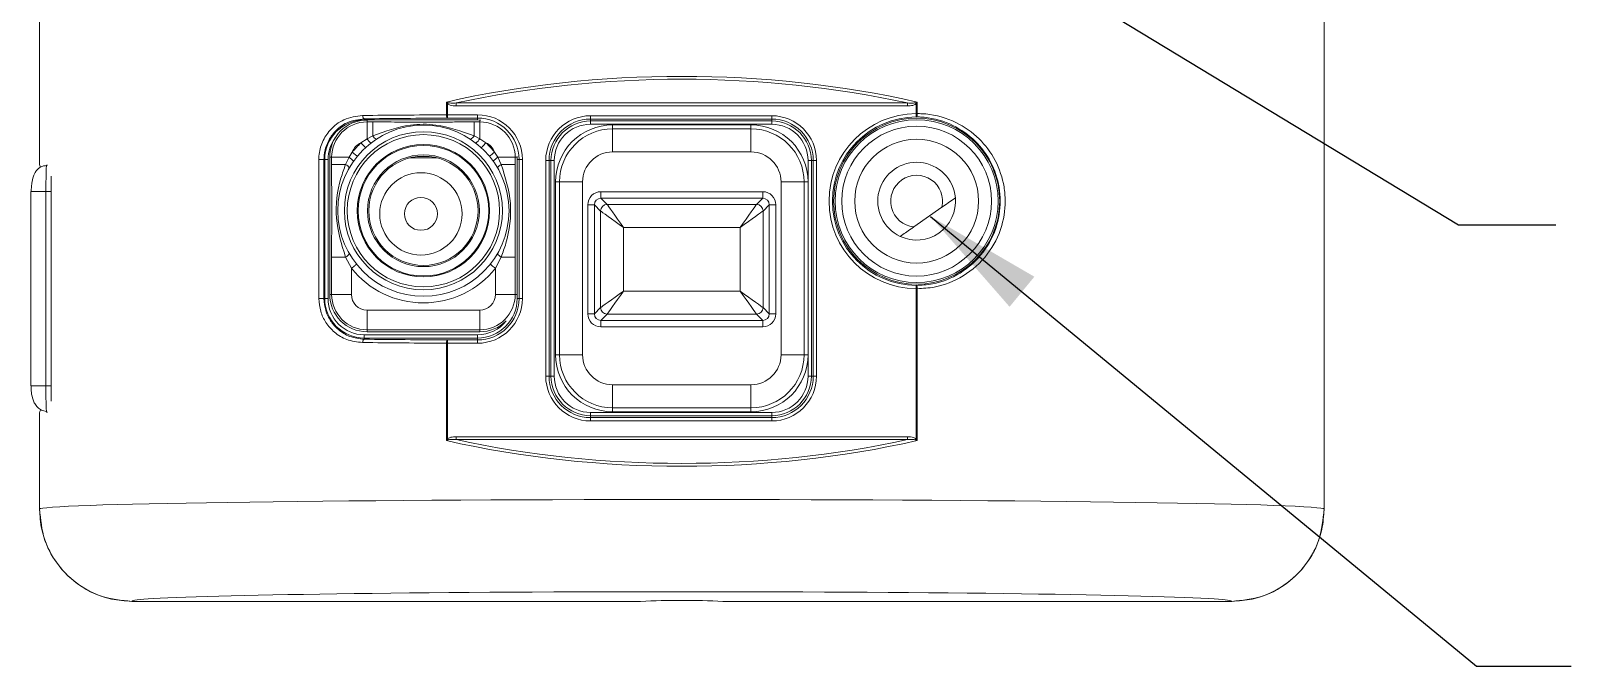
# Model space of a CAD drawing. Header units: inches. Extents: x 2.3 to 15.7, y 0.2 to 14.5.
# Drawn here: x 2.444 to 4.783, y 3.502 to 4.467 of the extents above; entities that cross this region are included whole.
import ezdxf

# ---------------------------------------------------------------- set-up
doc = ezdxf.new("R2010")
doc.units = ezdxf.units.IN
doc.header["$MEASUREMENT"] = 0
doc.layers.add('Dim', color=1, linetype='Continuous')
doc.layers.add('Object', color=4, linetype='Continuous')
doc.styles.get("Standard").update_dxf_attribs({"font": 'romans.shx'})
doc.dimstyles.get("Standard").update_dxf_attribs({"dimtxt": 0.125, "dimasz": 0.18, "dimexe": 0.06, "dimexo": 0.0625, "dimgap": 0.09, "dimtad": 0, "dimtih": 1, "dimtoh": 1, "dimdec": 4, "dimlfac": 2, "dimzin": 0, "dimdsep": 46, "dimlunit": 5, "dimtxsty": 'Standard', "dimcen": 0.09, "dimadec": 0, "dimazin": 0, "dimtfac": 1, "dimtdec": 4, "dimtofl": 0, "dimtmove": 0, "dimatfit": 1, "dimfxl": 0, "dimfrac": 2, "dimtolj": 1, "dimtzin": 0, "dimarcsym": 0})

msp = doc.modelspace()

# ---------------------------------------------------------------- linework, layer by layer
at = {"layer": 'Object', "color": 4, "linetype": 'Continuous', "lineweight": 15}
for p, q in [((2.457603, 5.470859), (2.457603, 4.265309)), ((2.457603, 5.470859), (2.457603, 4.264522)), ((4.407603, 3.740885), (4.407603, 5.470859)), ((3.075251, 4.339858), (3.075251, 4.35925)), ((3.077084, 4.356289), (3.077084, 4.339858)), ((3.090048, 4.357807), (3.775158, 4.357807)), ((3.090048, 4.357807), (3.090048, 4.353477)), ((3.775158, 4.353477), (3.090048, 4.353477)), ((3.775158, 4.357807), (3.775158, 4.353477)), ((3.788122, 4.34165), (3.788122, 4.356289)), ((3.789954, 4.35925), (3.789954, 4.34165)), ((2.950603, 4.333799), (2.950603, 4.331949)), ((2.950603, 4.331949), (3.122603, 4.331949)), ((2.950603, 4.331949), (2.950603, 4.331656)), ((2.95472, 4.328974), (2.95472, 4.331798)), ((2.95472, 4.303398), (2.95472, 4.328974)), ((2.95472, 4.328974), (2.96352, 4.328974)), ((2.96352, 4.308105), (2.96352, 4.328974)), ((3.077084, 4.339858), (3.075251, 4.339858)), ((3.077084, 4.339858), (3.122603, 4.339858)), ((3.077084, 4.339858), (3.077084, 4.334859)), ((3.122603, 4.334859), (3.077084, 4.334859)), ((3.117185, 4.308105), (3.117185, 4.328974)), ((3.117185, 4.328974), (3.125985, 4.328974)), ((3.122603, 4.339858), (3.122603, 4.334859)), ((3.122603, 4.334859), (3.122603, 4.331949)), ((3.122603, 4.331949), (3.127353, 4.331761)), ((3.122603, 4.331798), (3.122603, 4.331949)), ((3.125985, 4.328974), (3.125985, 4.33179)), ((3.125985, 4.328974), (3.125985, 4.303398)), ((3.294063, 4.338358), (3.569142, 4.338358)), ((3.294063, 4.338358), (3.294063, 4.333359)), ((3.569142, 4.333359), (3.294063, 4.333359)), ((3.294063, 4.330449), (3.294063, 4.333359)), ((3.294063, 4.330449), (3.569142, 4.330449)), ((3.294063, 4.330449), (3.294063, 4.32545)), ((3.569142, 4.333359), (3.569142, 4.338358)), ((3.569142, 4.330449), (3.569142, 4.333359)), ((3.569142, 4.32545), (3.569142, 4.330449)), ((3.789954, 4.34165), (3.788122, 4.34165)), ((2.945561, 4.29714), (2.95472, 4.303398)), ((2.95472, 4.303398), (2.96352, 4.308105)), ((3.117185, 4.308105), (3.125985, 4.303398)), ((3.125985, 4.303398), (3.135145, 4.29714)), ((3.569142, 4.32545), (3.294063, 4.32545)), ((3.327603, 4.318464), (3.327603, 4.324497)), ((3.537603, 4.324497), (3.327603, 4.324497)), ((3.327603, 4.283469), (3.327603, 4.318464)), ((3.327603, 4.318464), (3.537603, 4.318464)), ((3.537603, 4.318464), (3.537603, 4.324497)), ((3.537603, 4.283469), (3.537603, 4.318464)), ((2.927441, 4.275246), (2.932364, 4.283212)), ((3.148341, 4.283212), (3.153265, 4.275246)), ((3.537603, 4.283469), (3.327603, 4.283469)), ((2.468058, 4.263363), (2.469585, 4.263363)), ((2.881568, 4.060864), (2.881568, 4.271864)), ((2.889393, 4.271864), (2.881568, 4.271864)), ((2.889393, 4.271864), (2.890517, 4.271864)), ((2.889393, 4.271864), (2.889393, 4.060864)), ((2.890517, 4.060864), (2.890517, 4.271864)), ((2.890517, 4.271864), (2.895516, 4.271864)), ((2.895516, 4.271864), (2.895516, 4.060864)), ((2.898103, 4.275246), (2.898103, 4.066981)), ((2.900992, 4.275246), (2.898103, 4.275246)), ((2.927441, 4.275246), (2.900992, 4.275246)), ((2.900992, 4.264393), (2.900992, 4.275246)), ((2.9222, 4.264393), (2.900992, 4.264393)), ((2.9222, 4.264393), (2.927441, 4.275246)), ((3.061541, 4.274364), (3.019165, 4.274364)), ((3.031504, 4.276641), (3.049201, 4.276641)), ((3.153265, 4.275246), (3.158505, 4.264393)), ((3.179714, 4.275246), (3.153265, 4.275246)), ((3.179714, 4.264393), (3.158505, 4.264393)), ((3.179714, 4.275246), (3.179714, 4.264393)), ((3.179714, 4.275246), (3.182529, 4.275246)), ((3.1825, 4.276614), (3.182688, 4.271864)), ((3.182537, 4.271864), (3.182688, 4.271864)), ((3.185598, 4.271864), (3.182688, 4.271864)), ((3.182688, 4.271864), (3.182688, 4.060864)), ((3.190597, 4.271864), (3.185598, 4.271864)), ((3.185598, 4.060864), (3.185598, 4.271864)), ((3.190597, 4.271864), (3.190597, 4.060864)), ((3.226069, 3.942864), (3.226069, 4.270363)), ((3.226069, 4.270363), (3.231068, 4.270363)), ((3.231068, 4.270363), (3.231068, 3.942864)), ((3.233978, 4.270363), (3.231068, 4.270363)), ((3.233978, 3.942864), (3.233978, 4.270363)), ((3.233978, 4.270363), (3.238977, 4.270363)), ((3.238977, 4.270363), (3.238977, 3.942864)), ((3.624229, 4.270363), (3.629228, 4.270363)), ((3.624229, 4.238968), (3.624229, 4.270363)), ((3.629228, 4.270363), (3.629228, 3.942864)), ((3.629228, 4.270363), (3.632137, 4.270363)), ((3.632137, 4.270363), (3.637136, 4.270363)), ((3.632137, 3.942864), (3.632137, 4.270363)), ((3.637136, 4.270363), (3.637136, 3.942864)), ((3.247003, 4.237864), (3.24097, 4.237864)), ((3.24097, 4.237864), (3.24097, 3.975364)), ((3.281997, 4.237864), (3.247003, 4.237864)), ((3.247003, 3.975364), (3.247003, 4.237864)), ((3.281997, 4.237864), (3.281997, 3.975364)), ((3.618203, 4.237864), (3.583208, 4.237864)), ((3.583208, 3.975364), (3.583208, 4.237864)), ((3.618203, 4.237864), (3.618203, 3.975364)), ((3.618203, 4.237864), (3.624236, 4.237864)), ((3.624236, 3.975364), (3.624236, 4.237864)), ((2.444335, 3.928364), (2.444335, 4.223364)), ((2.444335, 4.223364), (2.444737, 4.223364)), ((2.444737, 4.223364), (2.46736, 4.223364)), ((2.475172, 4.223364), (2.46736, 4.223364)), ((2.46736, 4.223364), (2.46736, 3.928364)), ((2.475172, 4.223364), (2.475172, 3.928364)), ((3.309826, 4.223031), (3.309826, 4.213086)), ((3.309826, 4.223031), (3.55538, 4.223031)), ((3.309826, 4.213086), (3.319254, 4.203658)), ((3.55538, 4.213086), (3.309826, 4.213086)), ((3.545952, 4.203658), (3.55538, 4.213086)), ((3.55538, 4.213086), (3.55538, 4.223031)), ((3.289935, 4.203141), (3.29988, 4.203141)), ((3.289935, 4.037587), (3.289935, 4.203141)), ((3.309309, 4.193713), (3.29988, 4.203141)), ((3.29988, 4.203141), (3.29988, 4.037587)), ((3.309309, 4.047015), (3.309309, 4.193713)), ((3.319254, 4.203658), (3.545952, 4.203658)), ((3.565325, 4.203141), (3.555897, 4.193713)), ((3.555897, 4.193713), (3.555897, 4.047015)), ((3.565325, 4.037587), (3.565325, 4.203141)), ((3.565325, 4.203141), (3.57527, 4.203141)), ((3.57527, 4.203141), (3.57527, 4.037587)), ((3.82737, 4.199408), (3.784708, 4.169535)), ((3.521089, 4.168849), (3.344117, 4.168849)), ((3.344117, 4.168849), (3.344117, 4.071878)), ((3.521089, 4.071878), (3.521089, 4.168849)), ((2.9222, 4.123834), (2.900992, 4.123834)), ((2.900992, 4.066981), (2.900992, 4.123834)), ((2.930987, 4.106711), (2.9222, 4.123834)), ((3.158505, 4.123834), (3.149718, 4.106711)), ((3.179714, 4.123834), (3.158505, 4.123834)), ((3.179714, 4.123834), (3.179714, 4.066981)), ((2.930987, 4.106711), (2.930987, 4.066981)), ((3.149718, 4.066981), (3.149718, 4.106711)), ((3.344117, 4.071878), (3.521089, 4.071878)), ((3.788122, 3.847939), (3.788122, 4.075668)), ((3.789954, 4.075668), (3.788122, 4.075668)), ((3.789954, 4.075668), (3.789954, 3.844977)), ((2.889393, 4.060864), (2.881568, 4.060864)), ((2.889393, 4.060864), (2.890517, 4.060864)), ((2.890517, 4.060864), (2.895516, 4.060864)), ((2.900992, 4.066981), (2.898103, 4.066981)), ((2.930987, 4.066981), (2.900992, 4.066981)), ((3.179714, 4.066981), (3.149718, 4.066981)), ((3.179714, 4.066981), (3.182537, 4.066981)), ((3.182221, 4.060864), (3.182688, 4.060864)), ((3.185598, 4.060864), (3.182688, 4.060864)), ((3.190597, 4.060864), (3.185598, 4.060864)), ((3.29988, 4.037587), (3.309309, 4.047015)), ((3.555897, 4.047015), (3.565325, 4.037587)), ((2.95472, 4.043248), (3.125985, 4.043248)), ((2.95472, 4.013253), (2.95472, 4.043248)), ((3.125985, 4.013253), (3.125985, 4.043248)), ((3.289935, 4.037587), (3.29988, 4.037587)), ((3.319254, 4.037069), (3.309826, 4.027641)), ((3.309826, 4.027641), (3.55538, 4.027641)), ((3.309826, 4.017696), (3.309826, 4.027641)), ((3.545952, 4.037069), (3.319254, 4.037069)), ((3.55538, 4.027641), (3.545952, 4.037069)), ((3.55538, 4.027641), (3.55538, 4.017696)), ((3.565325, 4.037587), (3.57527, 4.037587)), ((2.950603, 4.000778), (2.950603, 4.005777)), ((2.950603, 4.005777), (3.122603, 4.005777)), ((2.950603, 3.998929), (2.950603, 4.000778)), ((3.122603, 4.000778), (2.950603, 4.000778)), ((3.125985, 4.013253), (2.95472, 4.013253)), ((2.95472, 4.013253), (2.95472, 4.010364)), ((2.95472, 4.010364), (3.125985, 4.010364)), ((3.122603, 4.005777), (3.122603, 4.000778)), ((3.122603, 3.997868), (3.122603, 4.000778)), ((3.125985, 4.013253), (3.125985, 4.010364)), ((3.55538, 4.017696), (3.309826, 4.017696)), ((3.075251, 3.844977), (3.075251, 3.992869)), ((3.075251, 3.992869), (3.077084, 3.992869)), ((3.077084, 3.997868), (3.077084, 3.992869)), ((3.077084, 3.997868), (3.122603, 3.997868)), ((3.077084, 3.992869), (3.077084, 3.847939)), ((3.122603, 3.992869), (3.077084, 3.992869)), ((3.122603, 3.992869), (3.122603, 3.997868)), ((3.247003, 3.975364), (3.24097, 3.975364)), ((3.281997, 3.975364), (3.247003, 3.975364)), ((3.618203, 3.975364), (3.583208, 3.975364)), ((3.618203, 3.975364), (3.624236, 3.975364)), ((3.624229, 3.942864), (3.624229, 3.974259)), ((3.226069, 3.942864), (3.231068, 3.942864)), ((3.233978, 3.942864), (3.231068, 3.942864)), ((3.233978, 3.942864), (3.238977, 3.942864)), ((3.327603, 3.894763), (3.327603, 3.929758)), ((3.327603, 3.929758), (3.537603, 3.929758)), ((3.537603, 3.894763), (3.537603, 3.929758)), ((3.624229, 3.942864), (3.629228, 3.942864)), ((3.629228, 3.942864), (3.632137, 3.942864)), ((3.632137, 3.942864), (3.637136, 3.942864)), ((2.444335, 3.928364), (2.444736, 3.928364)), ((2.444736, 3.928364), (2.46736, 3.928364)), ((2.46736, 3.928364), (2.475172, 3.928364)), ((2.457603, 3.887205), (2.457603, 3.740885)), ((2.457603, 3.886419), (2.457603, 3.740885)), ((2.469585, 3.888364), (2.468058, 3.888364)), ((3.294063, 3.882778), (3.294063, 3.887777)), ((3.294063, 3.887777), (3.569142, 3.887777)), ((3.294063, 3.882778), (3.294063, 3.879869)), ((3.569142, 3.882778), (3.294063, 3.882778)), ((3.537603, 3.894763), (3.327603, 3.894763)), ((3.327603, 3.894763), (3.327603, 3.888731)), ((3.327603, 3.888731), (3.537603, 3.888731)), ((3.537603, 3.894763), (3.537603, 3.888731)), ((3.569142, 3.887777), (3.569142, 3.882778)), ((3.569142, 3.882778), (3.569142, 3.879869)), ((3.294063, 3.879869), (3.569142, 3.879869)), ((3.294063, 3.874869), (3.294063, 3.879869)), ((3.569142, 3.874869), (3.294063, 3.874869)), ((3.569142, 3.879869), (3.569142, 3.874869)), ((3.090048, 3.84642), (3.090048, 3.85075)), ((3.090048, 3.85075), (3.775158, 3.85075)), ((3.775158, 3.84642), (3.090048, 3.84642)), ((3.775158, 3.84642), (3.775158, 3.85075)), ((3.370103, 3.600864), (2.597606, 3.600864)), ((4.267599, 3.600864), (3.495103, 3.600864))]:
    msp.add_line(p, q, dxfattribs=at)
at = {"layer": 'Object', "color": 4, "linetype": 'Continuous', "lineweight": 15, "flags": 128}
for points in [[(3.078428, 4.358074), (3.07827, 4.357864), (3.078108, 4.357649), (3.077943, 4.357429), (3.077774, 4.357206), (3.077604, 4.356979), (3.077431, 4.35675), (3.077258, 4.35652), (3.077084, 4.356289)], [(3.786778, 4.358074), (3.786936, 4.357864), (3.787098, 4.357649), (3.787263, 4.357429), (3.787431, 4.357206), (3.787602, 4.356979), (3.787774, 4.35675), (3.787948, 4.35652), (3.788122, 4.356289)], [(2.950603, 4.333799), (2.950123, 4.333908), (2.949661, 4.334201), (2.949234, 4.334667), (2.948859, 4.335289), (2.94855, 4.336044), (2.948318, 4.336902), (2.948172, 4.337832), (2.948118, 4.338798)], [(3.075251, 4.339858), (3.075291, 4.338892), (3.075399, 4.337963), (3.07557, 4.337105), (3.075798, 4.336351), (3.076075, 4.335729), (3.076389, 4.335262), (3.07673, 4.334969), (3.077084, 4.334859)], [(3.788159, 4.33665), (3.788158, 4.336761), (3.788156, 4.337056), (3.788152, 4.337523), (3.788148, 4.338145), (3.788142, 4.338899), (3.788136, 4.339756), (3.788129, 4.340685), (3.788122, 4.34165)], [(3.789954, 4.34165), (3.78992, 4.340686), (3.789819, 4.339758), (3.789654, 4.338901), (3.789431, 4.338148), (3.78916, 4.337525), (3.788849, 4.337058), (3.788511, 4.336763), (3.788159, 4.33665)], [(2.940078, 4.276848), (2.939929, 4.27697), (2.939491, 4.277332), (2.938778, 4.27792), (2.937818, 4.278711), (2.936649, 4.279676), (2.935316, 4.280776), (2.933869, 4.28197), (2.932364, 4.283212)], [(2.945561, 4.29714), (2.946882, 4.295705), (2.948152, 4.294324), (2.949322, 4.293052), (2.950348, 4.291936), (2.951191, 4.291021), (2.951816, 4.290341), (2.952202, 4.289922), (2.952332, 4.289781)], [(3.135145, 4.29714), (3.133824, 4.295705), (3.132554, 4.294324), (3.131383, 4.293052), (3.130357, 4.291936), (3.129515, 4.291021), (3.128889, 4.290341), (3.128504, 4.289922), (3.128374, 4.289781)], [(3.148341, 4.283212), (3.146837, 4.28197), (3.14539, 4.280776), (3.144056, 4.279676), (3.142887, 4.278711), (3.141928, 4.27792), (3.141215, 4.277332), (3.140776, 4.27697), (3.140628, 4.276848)], [(2.468058, 4.263363), (2.467922, 4.262595), (2.467922, 4.262592)], [(3.344117, 4.168849), (3.337739, 4.173405), (3.331574, 4.177809), (3.32583, 4.181912), (3.320697, 4.185578), (3.31635, 4.188683), (3.312932, 4.191125), (3.310558, 4.19282), (3.309309, 4.193713)], [(3.319254, 4.203658), (3.320146, 4.202408), (3.321842, 4.200035), (3.324283, 4.196617), (3.327389, 4.192269), (3.331054, 4.187137), (3.335158, 4.181392), (3.339561, 4.175228), (3.344117, 4.168849)], [(3.521089, 4.168849), (3.525645, 4.175228), (3.530048, 4.181392), (3.534151, 4.187137), (3.537817, 4.192269), (3.540922, 4.196617), (3.543364, 4.200035), (3.545059, 4.202408), (3.545952, 4.203658)], [(3.555897, 4.193713), (3.554647, 4.19282), (3.552274, 4.191125), (3.548856, 4.188683), (3.544508, 4.185578), (3.539376, 4.181912), (3.533631, 4.177809), (3.527467, 4.173405), (3.521089, 4.168849)], [(2.938799, 4.112954), (2.938649, 4.112834), (2.938205, 4.112479), (2.937483, 4.111902), (2.936511, 4.111126), (2.935327, 4.11018), (2.933977, 4.1091), (2.932511, 4.107929), (2.930987, 4.106711)], [(3.141906, 4.112954), (3.142056, 4.112834), (3.142501, 4.112479), (3.143223, 4.111902), (3.144194, 4.111126), (3.145378, 4.11018), (3.146729, 4.1091), (3.148194, 4.107929), (3.149718, 4.106711)], [(3.309309, 4.047015), (3.310558, 4.047907), (3.312932, 4.049602), (3.31635, 4.052044), (3.320697, 4.055149), (3.32583, 4.058815), (3.331574, 4.062918), (3.337739, 4.067322), (3.344117, 4.071878)], [(3.344117, 4.071878), (3.339561, 4.0655), (3.335158, 4.059335), (3.331054, 4.05359), (3.327389, 4.048458), (3.324283, 4.04411), (3.321842, 4.040693), (3.320146, 4.038319), (3.319254, 4.037069)], [(3.545952, 4.037069), (3.545059, 4.038319), (3.543364, 4.040693), (3.540922, 4.04411), (3.537817, 4.048458), (3.534151, 4.05359), (3.530048, 4.059335), (3.525645, 4.0655), (3.521089, 4.071878)], [(3.521089, 4.071878), (3.527467, 4.067322), (3.533631, 4.062918), (3.539376, 4.058815), (3.544508, 4.055149), (3.548856, 4.052044), (3.552274, 4.049602), (3.554647, 4.047907), (3.555897, 4.047015)], [(3.788159, 4.080667), (3.788158, 4.080556), (3.788156, 4.080262), (3.788152, 4.079795), (3.788148, 4.079172), (3.788142, 4.078419), (3.788136, 4.077561), (3.788129, 4.076633), (3.788122, 4.075668)], [(3.789954, 4.075668), (3.78992, 4.076632), (3.789819, 4.07756), (3.789654, 4.078417), (3.789431, 4.07917), (3.78916, 4.079792), (3.788849, 4.08026), (3.788511, 4.080555), (3.788159, 4.080667)], [(2.950603, 3.998929), (2.950123, 3.99882), (2.949661, 3.998526), (2.949234, 3.99806), (2.948859, 3.997438), (2.94855, 3.996683), (2.948318, 3.995825), (2.948172, 3.994896), (2.948118, 3.993929)], [(3.077084, 3.997868), (3.07673, 3.997759), (3.076389, 3.997465), (3.076075, 3.996998), (3.075798, 3.996376), (3.07557, 3.995622), (3.075399, 3.994764), (3.075291, 3.993835), (3.075251, 3.992869)], [(2.467921, 3.889147), (2.467922, 3.889132), (2.468058, 3.888364)], [(3.078428, 3.846154), (3.07827, 3.846363), (3.078108, 3.846578), (3.077943, 3.846798), (3.077774, 3.847021), (3.077604, 3.847248), (3.077431, 3.847477), (3.077258, 3.847707), (3.077084, 3.847939)], [(3.786778, 3.846154), (3.786936, 3.846363), (3.787098, 3.846578), (3.787263, 3.846798), (3.787431, 3.847021), (3.787602, 3.847248), (3.787774, 3.847477), (3.787948, 3.847707), (3.788122, 3.847939)]]:
    msp.add_lwpolyline(points, dxfattribs=at)
at = {"layer": 'Object', "color": 4, "linetype": 'Continuous', "lineweight": 15}
for centre, radius in [((3.789103, 4.208659), 0.126063), ((3.789103, 4.208659), 0.12375), ((3.040353, 4.194114), 0.13), ((3.040353, 4.194114), 0.12), ((3.040353, 4.194114), 0.115625), ((3.789103, 4.208659), 0.11375), ((3.789103, 4.208659), 0.094055), ((3.040353, 4.194114), 0.1005), ((3.040353, 4.194114), 0.099112), ((3.040353, 4.194114), 0.084896), ((3.040353, 4.194114), 0.083), ((3.036603, 4.189364), 0.0625), ((3.036603, 4.189364), 0.025)]:
    msp.add_circle(centre, radius, dxfattribs=at)
for centre, radius, start, end in [((2.950603, 4.271864), 0.060086, 90, 180), ((2.95472, 4.275246), 0.056618, 90, 180), ((2.95472, 4.275246), 0.053728, 90, 180), ((3.122603, 4.271864), 0.067994, 0, 90), ((3.122603, 4.271864), 0.062995, 0, 90), ((3.125985, 4.275246), 0.053728, 0, 90), ((3.294063, 4.270364), 0.067994, 90, 180), ((3.294063, 4.270364), 0.062995, 90, 180), ((3.294063, 4.270364), 0.060086, 90, 180), ((3.569142, 4.270364), 0.067994, 0, 90), ((3.569142, 4.270364), 0.062995, 0, 90), ((3.569142, 4.270364), 0.060086, 0, 90), ((3.789103, 4.208659), 0.132994, 90.422638, 269.577362), ((3.789103, 4.208659), 0.127995, 90.422638, 269.577362), ((2.950603, 4.271864), 0.055087, 143.462322, 180), ((2.974932, 4.316475), 0.024073, 212.903407, 234.161599), ((2.973547, 4.312963), 0.011142, 205.850083, 245.958657), ((3.107159, 4.312962), 0.011141, 294.038593, 334.152667), ((3.105777, 4.316472), 0.024069, 305.837219, 327.099147), ((3.294063, 4.270364), 0.055087, 90, 180), ((3.327603, 4.237864), 0.086633, 90, 180), ((3.327603, 4.237864), 0.0806, 90, 180), ((3.537603, 4.237864), 0.086633, 0, 90), ((3.537603, 4.237864), 0.0806, 0, 90), ((3.569142, 4.270364), 0.055087, 0, 90), ((3.040353, 4.194114), 0.14, 132.616344, 140.475057), ((2.95472, 4.275246), 0.023733, 112.702438, 160.388963), ((3.040353, 4.194114), 0.14, 39.52494, 47.38366), ((3.125985, 4.275246), 0.023733, 19.611005, 67.297595), ((3.327603, 4.237864), 0.045606, 90, 180), ((3.537603, 4.237864), 0.045606, 0, 90), ((3.396823, 4.229676), 0.929484, 177.970546, 180.389117), ((2.917341, 4.253088), 0.012306, 30.717193, 66.740181), ((2.910501, 4.247794), 0.032258, 42.173251, 58.323172), ((3.170208, 4.247789), 0.032264, 121.677736, 137.824655), ((3.163365, 4.253088), 0.012306, 113.259819, 149.282807), ((3.789103, 4.208659), 0.059055, 5, 245), ((4.335682, 4.224582), 1.860511, 179.317218, 180.037523), ((3.789103, 4.208659), 0.03937, 346.409622, 263.590378), ((3.789103, 4.208659), 0.059055, 245, 5), ((3.319382, 4.193584), 0.010074, 90.728388, 179.269922), ((3.545824, 4.193584), 0.010074, 0.729667, 89.271178), ((2.917342, 4.135138), 0.012303, 293.257514, 329.288432), ((3.163364, 4.135138), 0.012303, 210.711568, 246.742486), ((3.040353, 4.194114), 0.14, 218.631163, 321.368837), ((2.950603, 4.060864), 0.060086, 180, 270), ((2.950603, 4.060864), 0.055087, 180, 270), ((2.95472, 4.066981), 0.056618, 180, 270), ((2.95472, 4.066981), 0.053728, 180, 270), ((2.95472, 4.066981), 0.023733, 180, 270), ((3.122603, 4.060864), 0.067994, 270, 0), ((3.122603, 4.060864), 0.062995, 270, 0), ((3.122603, 4.060864), 0.060086, 270, 0), ((3.125985, 4.066981), 0.023733, 270, 0), ((3.125985, 4.066981), 0.053728, 270, 0), ((3.319383, 4.047143), 0.010075, 180.731754, 269.268246), ((3.545823, 4.047143), 0.010075, 270.732188, 359.268657), ((3.122603, 4.060864), 0.055087, 270, 321.934989), ((3.125985, 4.066981), 0.056618, 270, 314.933007), ((3.327603, 3.975364), 0.086633, 180, 270), ((3.327603, 3.975364), 0.0806, 180, 270), ((3.327603, 3.975364), 0.045606, 180, 270), ((3.537603, 3.975364), 0.0806, 270, 0), ((3.537603, 3.975364), 0.045606, 270, 0), ((3.537603, 3.975364), 0.086633, 270, 0), ((3.294063, 3.942864), 0.067994, 180, 270), ((3.294063, 3.942864), 0.062995, 180, 270), ((3.294063, 3.942864), 0.060086, 180, 270), ((3.294063, 3.942864), 0.055087, 180, 270), ((3.569142, 3.942864), 0.062995, 270, 0), ((3.569142, 3.942864), 0.067994, 270, 0), ((3.569142, 3.942864), 0.060086, 270, 0), ((3.569142, 3.942864), 0.055087, 270, 0), ((3.236945, 3.919751), 0.769632, 179.35885, 182.27898), ((4.335682, 3.927145), 1.860511, 179.962477, 180.682782), ((3.432603, 2.24607), 1.356235, 87.358677, 92.641323)]:
    msp.add_arc(centre, radius, start, end, dxfattribs=at)
for centre, major_axis, ratio, start_param, end_param in [((3.432603, 3.838192), (0.975, 0), 0.5743895, 1.19553636, 1.9460563), ((3.432603, 3.833862), (0.97, 0), 0.57735027, 1.20986125, 1.93173141), ((3.432603, 4.324105), (0.975, 0), 0.01736555, 1.9460563, 2.09082753), ((3.432603, 4.319105), (0.97, 0), 0.01745506, 1.9460563, 2.09082753), ((3.432603, 4.264522), (0.975, 0), 0.06992681, 3.14159265, 3.18895813), ((3.310045, 4.202921), (-0.014298, 0.014298), 0.98913284, 5.50325035, 7.06312026), ((3.310045, 4.202921), (0.007303, -0.007303), 0.96820394, 2.3616577, 3.92152761), ((3.55516, 4.202921), (0.014298, 0.014298), 0.98913284, 5.50325035, 7.06312026), ((3.55516, 4.202921), (0.007303, 0.007303), 0.96820394, 5.50325035, 7.06312026), ((3.310045, 4.037806), (-0.014298, -0.014298), 0.98913284, 5.50325035, 7.06312026), ((3.310045, 4.037806), (0.007303, 0.007303), 0.96820394, 2.3616577, 3.92152761), ((3.55516, 4.037806), (-0.007303, 0.007303), 0.96820394, 2.3616577, 3.92152761), ((3.55516, 4.037806), (0.014298, -0.014298), 0.98913284, 5.50325035, 7.06312026), ((3.432603, 4.013622), (0.97, 0), 0.01745506, 4.19235778, 4.33712901), ((3.432603, 4.008622), (0.975, 0), 0.01736555, 4.19235778, 4.33712901), ((3.432603, 3.887205), (0.975, 0), 0.06992681, 3.08614634, 3.14159265), ((3.432603, 4.366035), (0.975, 0), 0.5743895, 4.33712901, 5.08764895), ((3.432603, 4.370366), (0.97, 0), 0.57735027, 4.3514539, 5.07332406), ((3.432603, 3.740885), (0.975, 0), 0.0149487, 0, 3.14159265), ((3.432603, 3.600906), (0.835, 0), 0.01745506, 2.86049176, 3.14451881), ((3.432603, 3.600906), (0.835, 0), 0.01745506, 0.25342773, 2.86049176), ((3.432603, 3.600906), (0.835, 0), 0.01745506, 6.28025915, 6.53661304)]:
    msp.add_ellipse(centre, major_axis=major_axis, ratio=ratio, start_param=start_param, end_param=end_param, dxfattribs=at)
for points, knots in [([(3.075251, 4.35925), (3.075278, 4.35924), (3.0763, 4.358846), (3.077378, 4.358455), (3.078428, 4.358074)], [0, 0, 0, 0, 0.02581687, 1, 1, 1, 1]), ([(3.077084, 4.356289), (3.076469, 4.357248), (3.075837, 4.358232), (3.075266, 4.359225), (3.075251, 4.35925)], [0, 0, 0, 0, 0.97418725, 1, 1, 1, 1]), ([(3.090048, 4.353477), (3.086912, 4.353509), (3.082341, 4.353555), (3.07834, 4.355636), (3.077084, 4.356289)], [0, 0, 0, 0, 0.68613736, 1, 1, 1, 1]), ([(3.078428, 4.358074), (3.079536, 4.357854), (3.08337, 4.357093), (3.087273, 4.35751), (3.090048, 4.357807)], [0, 0, 0, 0, 0.289081829, 1, 1, 1, 1]), ([(3.775158, 4.357807), (3.778194, 4.357474), (3.782107, 4.357046), (3.785923, 4.357886), (3.786778, 4.358074)], [0, 0, 0, 0, 0.77599507, 1, 1, 1, 1]), ([(3.788122, 4.356289), (3.78715, 4.355748), (3.783804, 4.353885), (3.779179, 4.353538), (3.77582, 4.353487), (3.775158, 4.353477)], [0, 0, 0, 0, 0.24721693, 0.85156689, 1, 1, 1, 1]), ([(3.786778, 4.358074), (3.787828, 4.358455), (3.788906, 4.358846), (3.789928, 4.35924), (3.789954, 4.35925)], [0, 0, 0, 0, 0.97420201, 1, 1, 1, 1]), ([(3.789954, 4.35925), (3.78994, 4.359225), (3.789367, 4.358233), (3.788736, 4.357248), (3.788122, 4.356289)], [0, 0, 0, 0, 0.02582304, 1, 1, 1, 1]), ([(2.881568, 4.271864), (2.88161, 4.273601), (2.881834, 4.282796), (2.886131, 4.299175), (2.899073, 4.318961), (2.920019, 4.335013), (2.938396, 4.337488), (2.948118, 4.338798)], [0, 0, 0, 0, 0.04594327, 0.2430872, 0.43949622, 0.70345488, 1, 1, 1, 1]), ([(2.950603, 4.333799), (2.941658, 4.332581), (2.924773, 4.330283), (2.905529, 4.315465), (2.89361, 4.297174), (2.889638, 4.281984), (2.889432, 4.27347), (2.889393, 4.271864)], [0, 0, 0, 0, 0.29835348, 0.56319534, 0.75907528, 0.95453199, 1, 1, 1, 1]), ([(2.96352, 4.328974), (2.965575, 4.328974), (2.982267, 4.328967), (3.006076, 4.32884), (3.03792, 4.328696), (3.064722, 4.328786), (3.090795, 4.328935), (3.108362, 4.328961), (3.117185, 4.328974)], [0, 0, 0, 0, 0.03938585, 0.31991319, 0.4733629, 0.66331768, 0.83088176, 1, 1, 1, 1]), ([(3.788159, 4.080667), (3.796494, 4.08116), (3.819991, 4.08255), (3.85669, 4.097474), (3.891522, 4.128475), (3.91277, 4.169898), (3.917282, 4.207233), (3.913001, 4.241573), (3.90069, 4.273735), (3.874848, 4.305639), (3.839158, 4.328727), (3.808034, 4.336318), (3.790412, 4.336613), (3.788159, 4.33665)], [0, 0, 0, 0, 0.06401766, 0.18046313, 0.30044889, 0.41416137, 0.5133376, 0.5607804, 0.65909173, 0.75730069, 0.86488471, 0.9827187, 1, 1, 1, 1]), ([(3.789954, 4.34165), (3.792308, 4.341611), (3.8107, 4.341309), (3.843208, 4.33344), (3.880517, 4.309446), (3.907528, 4.276277), (3.920386, 4.242858), (3.924857, 4.207176), (3.920149, 4.168397), (3.897952, 4.125339), (3.861535, 4.093105), (3.823183, 4.077613), (3.798659, 4.076177), (3.789954, 4.075668)], [0, 0, 0, 0, 0.01729313, 0.13512035, 0.24261959, 0.34078053, 0.43914446, 0.48664352, 0.58593782, 0.69966915, 0.81956396, 0.93595582, 1, 1, 1, 1]), ([(2.96352, 4.308105), (2.982257, 4.314769), (3.013268, 4.3258), (3.066915, 4.325934), (3.098191, 4.314841), (3.117185, 4.308105)], [0, 0, 0, 0, 0.37478813, 0.62031237, 1, 1, 1, 1]), ([(2.467922, 4.262595), (2.466044, 4.262424), (2.462258, 4.262081), (2.4573, 4.259551), (2.453308, 4.255881), (2.449074, 4.249236), (2.44663, 4.24055), (2.445249, 4.23077), (2.444907, 4.225839), (2.444736, 4.223364)], [0, 0, 0, 0, 0.1049428, 0.21149728, 0.32574677, 0.44942043, 0.71750139, 0.85816523, 1, 1, 1, 1]), ([(2.900992, 4.123834), (2.900993, 4.126372), (2.900997, 4.137118), (2.901057, 4.156591), (2.901135, 4.182249), (2.901139, 4.20967), (2.90103, 4.236567), (2.901005, 4.255131), (2.900992, 4.264393)], [0, 0, 0, 0, 0.05374635, 0.22762316, 0.41735206, 0.60586727, 0.80336708, 1, 1, 1, 1]), ([(2.9222, 4.123834), (2.916145, 4.143352), (2.90402, 4.18244), (2.910409, 4.231567), (2.919729, 4.257512), (2.9222, 4.264393)], [0, 0, 0, 0, 0.42289879, 0.84695769, 1, 1, 1, 1]), ([(3.158505, 4.264393), (3.16456, 4.244875), (3.176686, 4.205787), (3.170296, 4.15666), (3.160977, 4.130715), (3.158505, 4.123834)], [0, 0, 0, 0, 0.422898833, 0.846955748, 1, 1, 1, 1]), ([(3.179714, 4.264393), (3.179713, 4.261856), (3.179708, 4.251109), (3.179649, 4.231636), (3.179571, 4.205978), (3.179566, 4.178558), (3.179676, 4.15166), (3.179701, 4.133096), (3.179714, 4.123834)], [0, 0, 0, 0, 0.05374635, 0.22762315, 0.41735, 0.60586727, 0.80336502, 1, 1, 1, 1]), ([(3.847933, 4.213806), (3.847231, 4.213315), (3.840643, 4.208701), (3.833633, 4.203793), (3.82737, 4.199408)], [0, 0, 0, 0, 0.10651267, 1, 1, 1, 1]), ([(3.784708, 4.169535), (3.783308, 4.168555), (3.776116, 4.163519), (3.769486, 4.158876), (3.764145, 4.155137)], [0, 0, 0, 0, 0.19456384, 1, 1, 1, 1]), ([(2.948118, 3.993929), (2.939894, 3.994879), (2.924539, 3.996653), (2.905518, 4.008318), (2.892089, 4.023311), (2.883301, 4.041103), (2.882146, 4.054273), (2.881568, 4.060864)], [0, 0, 0, 0, 0.25063941, 0.46795757, 0.65393987, 0.82681297, 1, 1, 1, 1]), ([(2.889393, 4.060864), (2.889926, 4.054765), (2.890994, 4.042553), (2.899091, 4.0261), (2.911439, 4.012244), (2.928915, 4.001464), (2.943035, 3.999813), (2.950603, 3.998929)], [0, 0, 0, 0, 0.17151376, 0.34347645, 0.52951397, 0.74782301, 1, 1, 1, 1]), ([(2.444736, 3.928364), (2.444806, 3.92495), (2.444956, 3.917706), (2.446908, 3.908373), (2.450367, 3.900836), (2.454569, 3.895304), (2.460442, 3.890718), (2.465372, 3.889673), (2.467922, 3.889132)], [0, 0, 0, 0, 0.1955513, 0.41504149, 0.54291172, 0.68360811, 0.83632863, 1, 1, 1, 1]), ([(3.075251, 3.844977), (3.075266, 3.845003), (3.075839, 3.845994), (3.07647, 3.846979), (3.077084, 3.847939)], [0, 0, 0, 0, 0.02574153, 1, 1, 1, 1]), ([(3.078428, 3.846154), (3.077378, 3.845772), (3.0763, 3.845381), (3.075278, 3.844987), (3.075251, 3.844977)], [0, 0, 0, 0, 0.97418313, 1, 1, 1, 1]), ([(3.077084, 3.847939), (3.078055, 3.848479), (3.081401, 3.850342), (3.086027, 3.850689), (3.089386, 3.85074), (3.090048, 3.85075)], [0, 0, 0, 0, 0.24721913, 0.85157103, 1, 1, 1, 1]), ([(3.090048, 3.84642), (3.087012, 3.846753), (3.083099, 3.847181), (3.079283, 3.846342), (3.078428, 3.846154)], [0, 0, 0, 0, 0.77599521, 1, 1, 1, 1]), ([(3.775158, 3.85075), (3.778294, 3.850719), (3.782865, 3.850673), (3.786866, 3.848592), (3.788122, 3.847939)], [0, 0, 0, 0, 0.68613317, 1, 1, 1, 1]), ([(3.786778, 3.846154), (3.785669, 3.846373), (3.781836, 3.847133), (3.777932, 3.846717), (3.775158, 3.84642)], [0, 0, 0, 0, 0.28907894, 1, 1, 1, 1]), ([(3.789954, 3.844977), (3.789928, 3.844987), (3.788906, 3.845381), (3.787828, 3.845772), (3.786778, 3.846154)], [0, 0, 0, 0, 0.02579799, 1, 1, 1, 1]), ([(3.788122, 3.847939), (3.788736, 3.846979), (3.789366, 3.845994), (3.78994, 3.845003), (3.789954, 3.844977)], [0, 0, 0, 0, 0.97424815, 1, 1, 1, 1]), ([(2.457603, 3.740885), (2.459151, 3.725142), (2.462247, 3.693656), (2.486389, 3.651692), (2.521921, 3.620025), (2.561285, 3.603252), (2.587291, 3.601542), (2.597606, 3.600864)], [0, 0, 0, 0, 0.21472683, 0.42945198, 0.64416927, 0.85886283, 1, 1, 1, 1]), ([(2.597606, 3.600864), (2.581868, 3.602411), (2.550392, 3.605506), (2.50844, 3.629643), (2.476777, 3.665167), (2.459995, 3.704538), (2.458282, 3.730557), (2.457603, 3.740885)], [0, 0, 0, 0, 0.21465817, 0.42931616, 0.64399062, 0.85869164, 1, 1, 1, 1]), ([(4.267599, 3.600864), (4.283337, 3.602411), (4.314814, 3.605506), (4.356765, 3.629643), (4.388428, 3.665167), (4.405211, 3.704538), (4.406923, 3.730557), (4.407603, 3.740885)], [0, 0, 0, 0, 0.21465791, 0.42931575, 0.64399028, 0.85869162, 1, 1, 1, 1]), ([(4.407603, 3.740885), (4.406055, 3.725142), (4.402959, 3.693656), (4.378816, 3.651692), (4.343285, 3.620025), (4.303921, 3.603252), (4.277914, 3.601542), (4.267599, 3.600864)], [0, 0, 0, 0, 0.21472689, 0.42945212, 0.64416915, 0.85886322, 1, 1, 1, 1])]:
    msp.add_open_spline(points, degree=3, knots=knots, dxfattribs=at)

# ---------------------------------------------------------------- leaders
at = {"layer": 'Dim'}
for points in [[(3.855681, 4.630978), (4.611903, 4.172668), (4.759436, 4.172668)], [(3.810088, 4.185559), (4.639071, 3.502341), (4.782736, 3.502341)]]:
    msp.add_leader(points, dimstyle='Standard', override={"dimgap": 0.09, "dimtad": 0}, dxfattribs=at)

doc.saveas('drawing.dxf')
